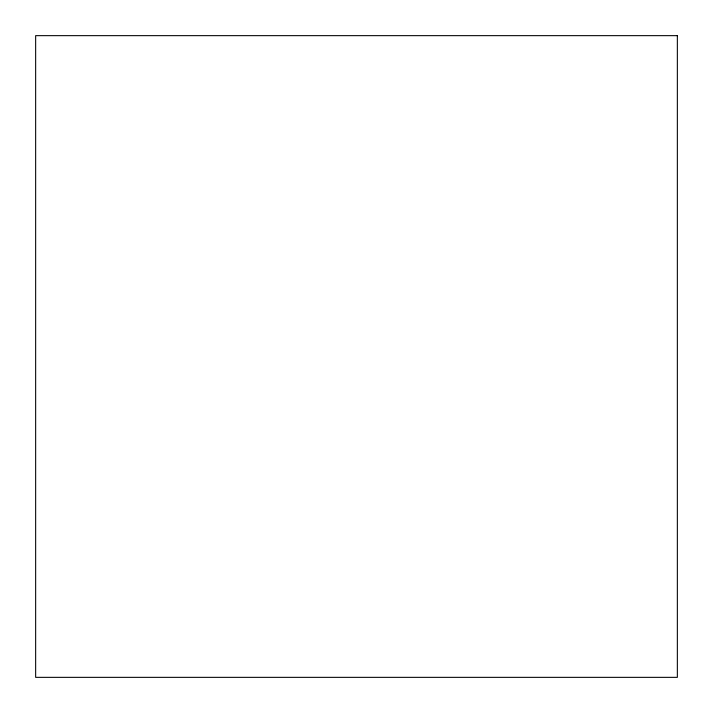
<?xml version="1.0" encoding="UTF-8"?>
<svg xmlns="http://www.w3.org/2000/svg" width="713" height="713" viewBox="0 0 713 713"><rect width="100%" height="100%" fill="white"/><g stroke="black" fill="none" stroke-linecap="round" stroke-linejoin="round"><path stroke-width="1.07" d="M677.35 35.65L35.65 35.65L35.65 677.35L677.35 677.35L677.35 35.65"/></g></svg>
